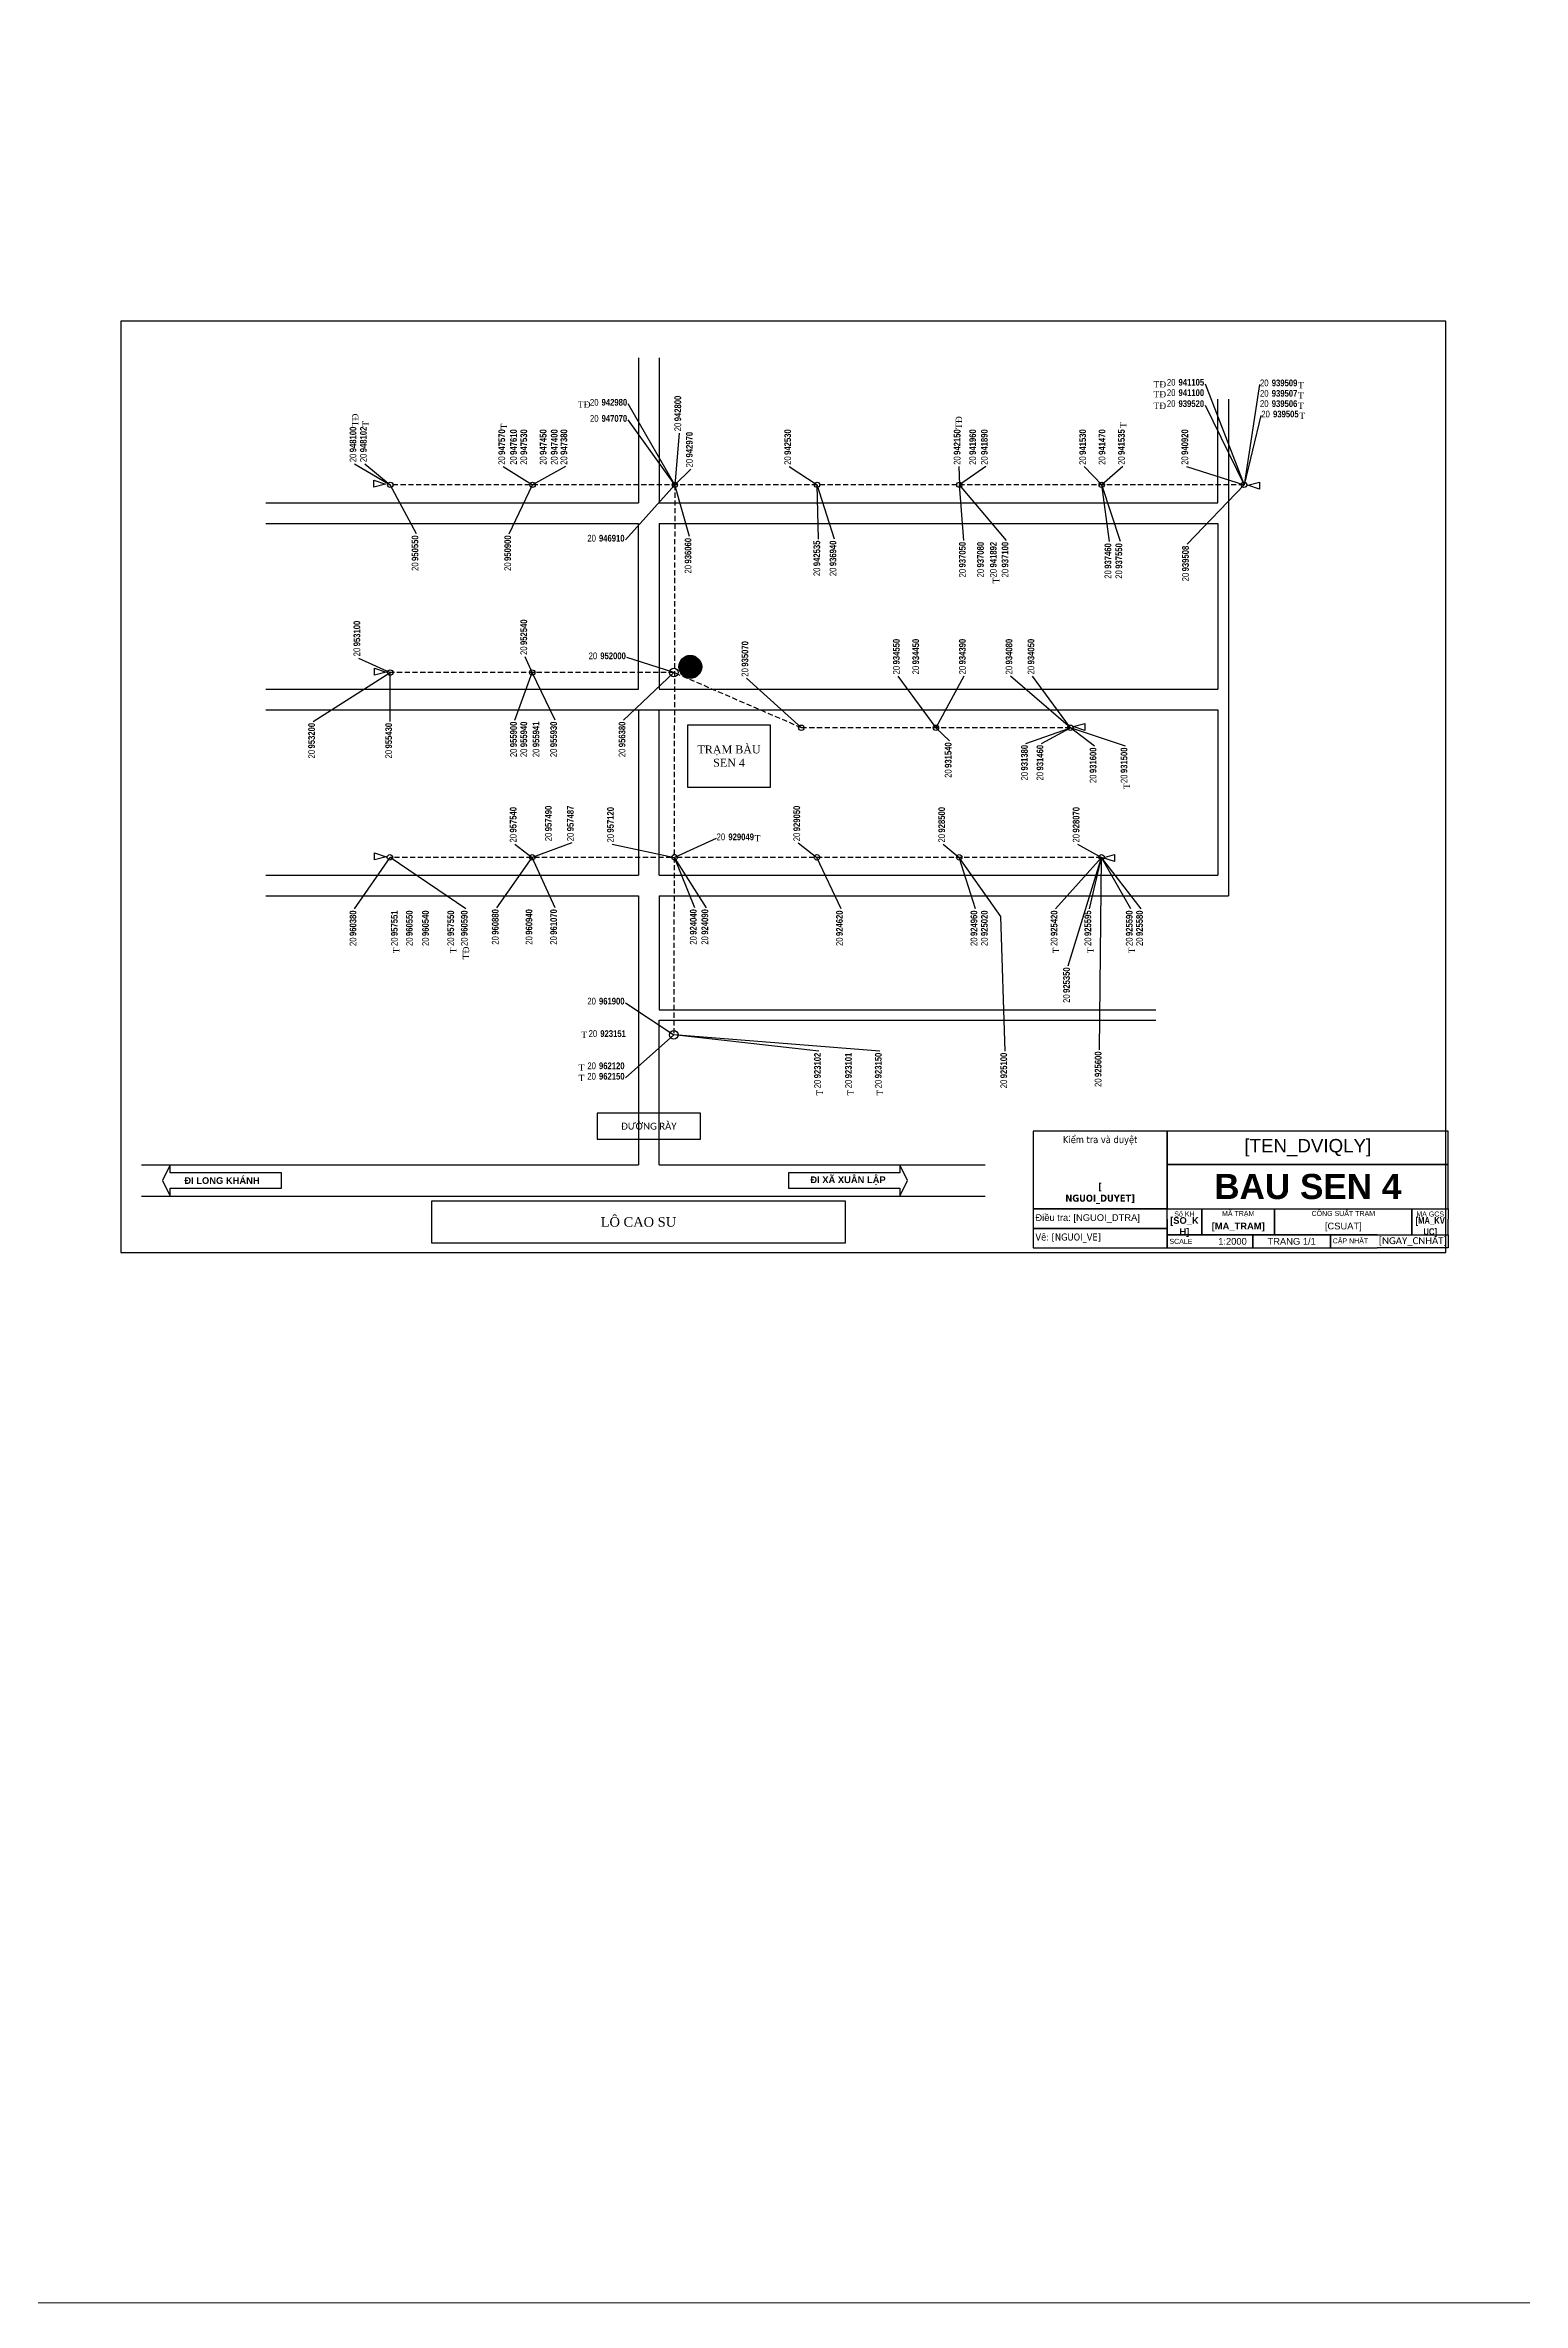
# Model space of a CAD drawing. Header units: metres. Extents: x 429925 to 893472, y 1245258 to 2552490.
# Drawn here: x 440292 to 441199, y 1265499 to 1266885 of the extents above; entities that cross this region are included whole.
import ezdxf

# ---------------------------------------------------------------- set-up
doc = ezdxf.new("R2010")
doc.units = ezdxf.units.M
doc.linetypes.add('HIDDEN2', pattern=[4.7625, 3.175, -1.5875])
for name, color, linetype in [('ANNOTATIONS', 7, 'Continuous'), ('CONNECTOR', 7, 'Continuous'), ('DATA_GRAPHIC', 7, 'Continuous'), ('FLOWCHART', 7, 'Continuous')]:
    doc.layers.add(name, color=color, linetype=linetype)
doc.layers.add('duong bao', color=3, linetype='Continuous', lineweight=13)
doc.styles.get("Standard").update_dxf_attribs({"font": 'arial.ttf'})

msp = doc.modelspace()

# ---------------------------------------------------------------- hatches: boundary and pattern name
at = {"layer": 'CONNECTOR'}
h = msp.add_hatch(color=254, dxfattribs=at)
edge = h.paths.add_edge_path()
edge.add_arc((440688, 1266503.3), 7.02, 0, 360)
msp.add_hatch(color=7, dxfattribs=at).paths.add_polyline_path([(440694, 1266499.9), (440688.1, 1266510.1), (440681.9, 1266499.8)])

# ---------------------------------------------------------------- linework, layer by layer
at = {"color": 9, "linetype": 'Continuous'}
for p, q in [((440656.2, 1266692.9), (440656.2, 1266604)), ((440668.9, 1266692.9), (440668.9, 1266604)), ((441011.8, 1266604), (441011.8, 1266667.5)), ((441018.2, 1266667.5), (441018.2, 1266362.7)), ((440427.6, 1266604), (440656.2, 1266604)), ((440668.9, 1266604), (441011.8, 1266604)), ((440427.6, 1266591.3), (440656.2, 1266591.3)), ((440656.2, 1266489.7), (440656.2, 1266591.3)), ((440668.9, 1266591.3), (441011.8, 1266591.3)), ((440668.9, 1266591.3), (440668.9, 1266489.7)), ((441011.8, 1266591.3), (441011.8, 1266489.7)), ((440427.6, 1266489.7), (440656.2, 1266489.7)), ((440668.9, 1266489.7), (441011.8, 1266489.7)), ((440427.6, 1266477), (440707, 1266477)), ((440656.2, 1266477), (440656.2, 1266375.4)), ((440668.9, 1266477), (441011.8, 1266477)), ((440668.9, 1266375.4), (440668.9, 1266477)), ((441011.8, 1266477), (441011.8, 1266375.4)), ((440427.6, 1266375.4), (440656.2, 1266375.4)), ((440668.9, 1266375.4), (441011.8, 1266375.4)), ((440427.6, 1266362.7), (440656.2, 1266362.7)), ((440656.2, 1266362.7), (440656.2, 1266197.6)), ((440668.9, 1266362.7), (440668.9, 1266292.8)), ((440668.9, 1266362.7), (441018.2, 1266362.7)), ((440668.9, 1266292.8), (440973.7, 1266292.8)), ((440668.9, 1266286.5), (440973.7, 1266286.5)), ((440668.9, 1266197.6), (440668.9, 1266286.5)), ((440351.4, 1266197.6), (440656.2, 1266197.6)), ((440368.9, 1266197.6), (440364.1, 1266188)), ((440368.9, 1266192.8), (440368.9, 1266197.6)), ((440437.2, 1266192.8), (440368.9, 1266192.8)), ((440668.9, 1266197.6), (440869, 1266197.6)), ((440816.6, 1266192.8), (440748.3, 1266192.8)), ((440821.3, 1266188), (440816.6, 1266197.6)), ((440816.6, 1266197.6), (440816.6, 1266192.8)), ((440351.4, 1266178.5), (440869, 1266178.5)), ((440364.1, 1266188), (440368.9, 1266178.5)), ((440368.9, 1266178.5), (440368.9, 1266183.3)), ((440368.9, 1266183.3), (440437.2, 1266183.3)), ((440748.3, 1266183.3), (440816.6, 1266183.3)), ((440816.6, 1266178.5), (440821.3, 1266188)), ((440816.6, 1266183.3), (440816.6, 1266178.5)), ((440980.6, 1266164.3), (440980.6, 1266170.6)), ((440980.6, 1266170.6), (441001.9, 1266170.6)), ((440980.6, 1266164.3), (440980.6, 1266154.7)), ((441001.9, 1266170.6), (441001.9, 1266164.3)), ((441001.9, 1266164.3), (441001.9, 1266170.6)), ((441001.9, 1266170.6), (441046.5, 1266170.6)), ((441001.9, 1266154.7), (441001.9, 1266164.3)), ((441001.9, 1266164.3), (441001.9, 1266154.7)), ((441046.5, 1266170.6), (441046.5, 1266164.3)), ((441046.5, 1266164.3), (441046.5, 1266170.6)), ((441046.5, 1266170.6), (441130.8, 1266170.6)), ((441046.5, 1266154.7), (441046.5, 1266164.3)), ((441046.5, 1266164.3), (441046.5, 1266154.7)), ((441130.8, 1266170.6), (441130.8, 1266164.3)), ((441130.8, 1266164.3), (441130.8, 1266170.6)), ((441130.8, 1266170.6), (441153.1, 1266170.6)), ((441130.8, 1266154.7), (441130.8, 1266164.3)), ((441130.8, 1266164.3), (441130.8, 1266154.7)), ((441153.1, 1266170.6), (441153.1, 1266164.3)), ((441153.1, 1266154.7), (441153.1, 1266164.3)), ((440980.6, 1266154.7), (441001.9, 1266154.7)), ((441008.3, 1266154.7), (440980.6, 1266154.7)), ((440980.6, 1266154.7), (440980.6, 1266146.8)), ((441001.9, 1266154.7), (441046.5, 1266154.7)), ((441046.5, 1266154.7), (441130.8, 1266154.7)), ((441109.4, 1266154.7), (441080.8, 1266154.7)), ((441080.8, 1266154.7), (441080.8, 1266146.8)), ((441109.4, 1266154.7), (441153.1, 1266154.7)), ((441130.8, 1266154.7), (441153.1, 1266154.7)), ((441153.1, 1266154.7), (441153.1, 1266146.8)), ((440980.6, 1266146.8), (441008.3, 1266146.8)), ((441080.8, 1266146.8), (441109.4, 1266146.8)), ((441153.1, 1266146.8), (441109.4, 1266146.8))]:
    msp.add_line(p, q, dxfattribs=at)
for points in [[(440338.7, 1266143.9), (441151.5, 1266143.9), (441151.5, 1266715.4), (440338.7, 1266715.4)], [(440501.1, 1266615.4), (440493.9, 1266613.5), (440493.9, 1266617.8)], [(441030.1, 1266614.7), (441037.2, 1266616.7), (441037.2, 1266612.4)], [(440501.5, 1266500.1), (440494.3, 1266498.1), (440494.3, 1266502.4)], [(440922.9, 1266466.6), (440930.1, 1266468.6), (440930.1, 1266464.3)], [(440501.5, 1266386.8), (440494.3, 1266384.9), (440494.3, 1266389.2)], [(440941.2, 1266386.1), (440948.3, 1266388.1), (440948.3, 1266383.8)], [(440898.4, 1266170.6), (440980.6, 1266170.6), (440980.6, 1266218.4), (440898.4, 1266218.4)], [(440980.6, 1266197.9), (441153.1, 1266197.9), (441153.1, 1266218.4), (440980.6, 1266218.4)], [(440437.2, 1266192.8), (440368.9, 1266192.8), (440368.9, 1266197.6), (440364.1, 1266188), (440368.9, 1266178.5), (440368.9, 1266183.3), (440437.2, 1266183.3)], [(440748.3, 1266183.3), (440816.6, 1266183.3), (440816.6, 1266178.5), (440821.3, 1266188), (440816.6, 1266197.6), (440816.6, 1266192.8), (440748.3, 1266192.8)], [(440980.6, 1266170.6), (441153.1, 1266170.6), (441153.1, 1266197.9), (440980.6, 1266197.9)], [(440898.4, 1266158.7), (440980.6, 1266158.7), (440980.6, 1266170.6), (440898.4, 1266170.6)], [(440898.4, 1266146.8), (440980.6, 1266146.8), (440980.6, 1266158.7), (440898.4, 1266158.7)], [(441033.2, 1266146.8), (441080.8, 1266146.8), (441080.8, 1266154.7), (441033.2, 1266154.7)]]:
    msp.add_lwpolyline(points, close=True, dxfattribs=at)
for points in [[(440502.3, 1266615, -1), (440505.6, 1266615, -1)], [(440589.6, 1266615, -1), (440592.9, 1266615, -1)], [(440676.9, 1266615, -1), (440680.2, 1266615, -1)], [(440764.2, 1266615, -1), (440767.5, 1266615, -1)], [(440851.5, 1266615, -1), (440854.8, 1266615, -1)], [(440938.8, 1266615, -1), (440942.1, 1266615, -1)], [(441026.1, 1266615, -1), (441029.4, 1266615, -1)], [(440502.3, 1266499.8, -1), (440505.6, 1266499.8, -1)], [(440589.4, 1266499.8, -1), (440592.7, 1266499.8, -1)], [(440675.3, 1266499.8, -1), (440680.5, 1266499.8, -1)], [(440754.5, 1266465.9, -1), (440757.8, 1266465.9, -1)], [(440837.1, 1266465.9, -1), (440840.4, 1266465.9, -1)], [(440919.6, 1266465.9, -1), (440922.9, 1266465.9, -1)], [(440502.1, 1266386.4, -1), (440505.4, 1266386.4, -1)], [(440589.4, 1266386.4, -1), (440592.7, 1266386.4, -1)], [(440676.7, 1266386.4, -1), (440680.1, 1266386.4, -1)], [(440764.1, 1266386.4, -1), (440767.4, 1266386.4, -1)], [(440851.4, 1266386.4, -1), (440854.7, 1266386.4, -1)], [(440938.7, 1266386.4, -1), (440942, 1266386.4, -1)], [(440675.3, 1266277.5, -1), (440680.5, 1266277.5, -1)]]:
    msp.add_lwpolyline(points, format="xyb", close=True, dxfattribs=at)
at = {"layer": 'ANNOTATIONS', "linetype": 'Continuous'}
for p, q in [((441033.2, 1266154.7), (441008.3, 1266154.7)), ((441033.2, 1266146.8), (441033.2, 1266154.7)), ((441008.3, 1266146.8), (441033.2, 1266146.8))]:
    msp.add_line(p, q, dxfattribs=at)
at = {"layer": 'CONNECTOR', "linetype": 'Continuous'}
for p, q in [((441003.9, 1266677), (441027.8, 1266615)), ((441037.2, 1266676.6), (441027.8, 1266615)), ((440678.5, 1266615), (440649.9, 1266664.7)), ((441003.9, 1266663.9), (441027.8, 1266615)), ((440678.5, 1266615), (440649.9, 1266654.8)), ((441038, 1266657.5), (441027.8, 1266615)), ((440681.3, 1266646.8), (440678.5, 1266615)), ((440482, 1266627.8), (440503.9, 1266615)), ((440488.4, 1266627.8), (440503.9, 1266615)), ((440573.3, 1266626.2), (440591.2, 1266615)), ((440611.4, 1266626.2), (440591.2, 1266615)), ((440688.4, 1266624.6), (440678.5, 1266615)), ((440748.7, 1266626.2), (440765.9, 1266615)), ((440852.7, 1266626.2), (440853.2, 1266615)), ((440869.4, 1266626.2), (440853.2, 1266615)), ((440929.7, 1266626.2), (440940.5, 1266615)), ((440953.5, 1266626.2), (440940.5, 1266615)), ((440992.4, 1266626.2), (441027.8, 1266615)), ((440520.1, 1266584.9), (440503.9, 1266615)), ((440576.9, 1266584.9), (440591.2, 1266615)), ((440648.3, 1266581.3), (440678.5, 1266615)), ((440687.6, 1266583.3), (440678.5, 1266615)), ((440766.6, 1266581.7), (440765.9, 1266615)), ((440776.5, 1266581.7), (440765.9, 1266615)), ((440855.9, 1266580.9), (440853.2, 1266615)), ((440882.1, 1266580.9), (440853.2, 1266615)), ((440945.2, 1266580.2), (440940.5, 1266615)), ((440951.9, 1266580.2), (440940.5, 1266615)), ((440992.8, 1266578.6), (441027.8, 1266615)), ((440484.4, 1266508.7), (440503.9, 1266499.8)), ((440591.1, 1266499.8), (440586.8, 1266509.5)), ((440677.9, 1266499.8), (440649.1, 1266509.1)), ((440456.6, 1266469.8), (440503.9, 1266499.8)), ((440503.9, 1266469.8), (440503.9, 1266499.8)), ((440580.4, 1266470.6), (440591.1, 1266499.8)), ((440605.1, 1266470.6), (440591.1, 1266499.8)), ((440647.1, 1266470.6), (440677.9, 1266499.8)), ((440722.5, 1266496.3), (440756.2, 1266465.9)), ((440815.4, 1266497.6), (440838.7, 1266465.9)), ((440855.9, 1266497.6), (440838.7, 1266465.9)), ((440921.3, 1266465.9), (440884.5, 1266497.6)), ((440921.3, 1266465.9), (440897.9, 1266497.6)), ((440847.1, 1266457.9), (440838.7, 1266465.9)), ((440894, 1266456.3), (440921.3, 1266465.9)), ((440903.5, 1266456.3), (440921.3, 1266465.9)), ((440955.1, 1266454.7), (440921.3, 1266465.9)), ((440936, 1266454.7), (440921.3, 1266465.9)), ((440703.9, 1266398), (440678.4, 1266386.4)), ((440482, 1266354.7), (440503.8, 1266386.4)), ((440550.3, 1266354.7), (440503.8, 1266386.4)), ((440569.3, 1266355.5), (440591.1, 1266386.4)), ((440580.3, 1266394.4), (440591.1, 1266386.4)), ((440615.4, 1266395.2), (440591.1, 1266386.4)), ((440605.1, 1266355.5), (440591.1, 1266386.4)), ((440640, 1266394.4), (440678.4, 1266386.4)), ((440690.8, 1266355.5), (440678.4, 1266386.4)), ((440697.9, 1266355.5), (440678.4, 1266386.4)), ((440754.3, 1266395.2), (440765.7, 1266386.4)), ((440780.5, 1266354.7), (440765.7, 1266386.4)), ((440843.2, 1266394.4), (440853, 1266386.4)), ((440863, 1266354.7), (440853, 1266386.4)), ((440878.5, 1266350), (440853, 1266386.4)), ((440912.2, 1266354.7), (440940.3, 1266386.4)), ((440919.8, 1266319.8), (440940.3, 1266386.4)), ((440925.7, 1266394.4), (440940.3, 1266386.4)), ((440932.9, 1266354.7), (440940.3, 1266386.4)), ((440939.2, 1266268.2), (440940.3, 1266386.4)), ((440964.6, 1266354.7), (440940.3, 1266386.4)), ((440958.3, 1266354.7), (440940.3, 1266386.4)), ((440881.3, 1266267.4), (440878.5, 1266350)), ((440648.3, 1266297.2), (440677.9, 1266277.5)), ((440648.3, 1266251.1), (440677.9, 1266277.5)), ((440804.3, 1266267.4), (440677.9, 1266277.5)), ((440767, 1266267.4), (440677.9, 1266277.5))]:
    msp.add_line(p, q, dxfattribs=at)
at = {"layer": 'CONNECTOR', "linetype": 'HIDDEN2'}
for p, q in [((441027.8, 1266615), (440503.9, 1266615)), ((440678.5, 1266615), (440677.9, 1266277.5)), ((440677.9, 1266499.8), (440503.9, 1266499.8)), ((440756.2, 1266465.9), (440677.9, 1266499.8)), ((440921.3, 1266465.9), (440756.2, 1266465.9))]:
    msp.add_line(p, q, dxfattribs=at)
at = {"layer": 'CONNECTOR', "linetype": 'Continuous'}
msp.add_lwpolyline([(440694, 1266499.9), (440688.1, 1266510.1), (440681.9, 1266499.8)], close=True, dxfattribs=at)
at = {"layer": 'CONNECTOR', "linetype": 'HIDDEN2'}
msp.add_lwpolyline([(440940.3, 1266386.4), (440679.8, 1266386.4, 1), (440676.4, 1266386.4), (440503.8, 1266386.4)], format="xyb", dxfattribs=at)
at = {"layer": 'CONNECTOR', "linetype": 'Continuous'}
msp.add_circle((440688, 1266503.3), 7.02, dxfattribs=at)
at = {"layer": 'duong bao', "ltscale": 2}
msp.add_lwpolyline([(433455.3, 1268270.4), (449122.3, 1268270.4), (449122.3, 1265499.3), (433455.3, 1265499.3)], close=True, dxfattribs=at)
at = {"layer": 'FLOWCHART', "linetype": 'Continuous'}
for points in [[(440686.4, 1266429.5), (440737.2, 1266429.5), (440737.2, 1266467.6), (440686.4, 1266467.6)], [(440630.8, 1266213.4), (440694.3, 1266213.4), (440694.3, 1266229.3), (440630.8, 1266229.3)], [(440529.2, 1266149.9), (440783.2, 1266149.9), (440783.2, 1266175.3), (440529.2, 1266175.3)]]:
    msp.add_lwpolyline(points, close=True, dxfattribs=at)

# ---------------------------------------------------------------- texts
for s, insert, char_height, width, attachment_point in [('\\C7;\\fTimes New Roman|b0|i0|;\\H3.9136135429144;TĐ', (440976.1, 1266676.7), 3.914, 22.225, 5), ('\\C7;\\fTimes New Roman|b0|i0|;\\H3.9136135429144;T', (441062.6, 1266676.2), 3.914, 22.225, 5), ('\\C7;\\fTimes New Roman|b0|i0|;\\H3.9136135429144;TĐ', (440622.9, 1266664.3), 3.914, 22.225, 5), ('\\C7;\\fTimes New Roman|b0|i0|;\\H3.9136135429144;TĐ', (440976.1, 1266670.6), 3.914, 22.225, 5), ('\\C7;\\fTimes New Roman|b0|i0|;\\H3.9136135429144;TĐ', (440976.1, 1266663.5), 3.914, 22.225, 5), ('\\C7;\\fTimes New Roman|b0|i0|;\\H3.9136135429144;T', (441062.6, 1266669.8), 3.914, 22.225, 5), ('\\C7;\\fTimes New Roman|b0|i0|;\\H3.9136135429144;T', (441062.6, 1266663.5), 3.914, 22.225, 5), ('\\C7;\\fTimes New Roman|b0|i0|;\\H3.9136135429144;T', (441063.4, 1266657.4), 3.914, 22.225, 5), ('\\C7;\\fTimes New Roman|b0|i0|;\\H3.9136135429144;T', (440729.3, 1266398.1), 3.914, 22.225, 5), ('\\C7;\\fTimes New Roman|b0|i0|;\\H3.9136135429144;T', (440622.9, 1266277.5), 3.914, 22.225, 5), ('\\C7;\\fTimes New Roman|b0|i0|;\\H3.9136135429144;T', (440621.3, 1266257.4), 3.914, 22.225, 5), ('\\C7;\\fTimes New Roman|b0|i0|;\\H3.9136135429144;T', (440621.3, 1266251), 3.914, 22.225, 5), ('\\C7;\\fTahoma|b0|i0|;\\H4.315999160707;Kiểm tra và duyệt\\P\\P\\P\\P\\fTahoma|b1|i0|;[\\PNGUOI_DUYET]', (440939.5, 1266194.5), 4.316, 82.161, 5), ('\\C7;\\fArial Unicode MS|b0|i0|;\\H8.2185884401202;[TEN_DVIQLY]', (441066.9, 1266208.2), 8.219, 172.539, 5), ('\\C7;\\fArial Unicode MS|b1|i0|;\\H4.1092942200601;ĐI LONG KHÁNH', (440400.7, 1266188), 4.109, 73.025, 5), ('\\C7;\\fArial Unicode MS|b1|i0|;\\H4.1092942200601;ĐI XÃ XUÂN LẬP', (440784.8, 1266188), 4.109, 73.025, 5), ('\\C7;\\fArial Unicode MS|b1|i0|;\\H15.409959136695;BAU SEN 4', (441066.9, 1266184.3), 15.41, 172.539, 5), ('\\C7;\\fArial|b0|i0|;\\H4.1092942200601;Điều tra: [NGUOI_DTRA]', (440899.8, 1266164.7), 4.109, 82.161, 4), ('\\C7;\\fArial Unicode MS|b1|i0|;\\H4.1092942200601;[SO_K\\PH]', (440991.2, 1266159.5), 4.109, 21.318, 5), ('\\C7;\\fArial|b0|i0|;\\H3.0819353945553;Số KH', (440991.2, 1266167.5), 3.082, 27.714, 5), ('\\C7;\\fArial Unicode MS|b1|i0|;\\H4.1092942200601;[MA_TRAM]', (441024.2, 1266159.5), 4.109, 44.572, 5), ('\\C7;\\fArial|b0|i0|;\\H3.0819353945553;MÃ TRẠM', (441024.2, 1266167.5), 3.082, 44.572, 5), ('\\C7;\\fArial|b0|i0|;\\H3.0819353945553;CÔNG SUẤT TRẠM', (441088.7, 1266167.5), 3.082, 84.357, 5), ('\\C7;\\fArial|b0|i0|;\\H4.1092942200601;[CSUAT]', (441088.7, 1266159.5), 4.109, 84.357, 5), ('\\C7;\\fArial Narrow|b1|i0|;\\H4.1092942200601;[MA_KV\\PUC]', (441142, 1266159.5), 4.109, 22.286, 5), ('\\C7;\\fArial|b0|i0|;\\H3.0819353945553;MA GCS', (441142, 1266167.5), 3.082, 22.286, 5), ('\\C7;\\fTahoma|b0|i0|;\\H4.315999160707;Vẽ: [NGUOI_VE]', (440899.8, 1266152.7), 4.316, 82.161, 4), ('\\C7;\\fArial|b0|i0|;\\H3.0819353945553;SCALE', (440982, 1266150.7), 3.082, 27.686, 4), ('\\C7;\\fArial|b0|i0|;\\H4.1092942200601;TRANG 1/1', (441057, 1266150.7), 4.109, 47.654, 5), ('\\C7;\\fArial|b0|i0|;\\H3.0819353945553;CẬP NHẬT', (441082.2, 1266150.7), 3.082, 28.526, 4), ('\\C7;\\fCalibri|b0|i0|;\\H4.2333171844482;[NGAY_CNHAT]', (441131.3, 1266150.7), 4.233, 43.783, 5)]:
    msp.add_mtext(s, dxfattribs=dict(insert=insert, char_height=char_height, width=width, attachment_point=attachment_point))
at = {"char_height": 3.914, "width": 22.225, "attachment_point": 5, "rotation": 90}
for s, insert in [('\\C7;\\fTimes New Roman|b0|i0|;\\H3.9136135429144;TĐ', (440482.4, 1266654.8)), ('\\C7;\\fTimes New Roman|b0|i0|;\\H3.9136135429144;T', (440488.8, 1266652.4)), ('\\C7;\\fTimes New Roman|b0|i0|;\\H3.9136135429144;T', (440573.7, 1266650.8)), ('\\C7;\\fTimes New Roman|b0|i0|;\\H3.9136135429144;TĐ', (440852.8, 1266653.2)), ('\\C7;\\fTimes New Roman|b0|i0|;\\H3.9136135429144;T', (440953.6, 1266651.6)), ('\\C7;\\fTimes New Roman|b0|i0|;\\H3.9136135429144;T', (440875.6, 1266556.3)), ('\\C7;\\fTimes New Roman|b0|i0|;\\H3.9136135429144;T', (440955.8, 1266430.1)), ('\\C7;\\fTimes New Roman|b0|i0|;\\H3.9136135429144;T', (440507.6, 1266329.3)), ('\\C7;\\fTimes New Roman|b0|i0|;\\H3.9136135429144;T', (440542.5, 1266329.3)), ('\\C7;\\fTimes New Roman|b0|i0|;\\H3.9136135429144;TĐ', (440550.4, 1266327.7)), ('\\C7;\\fTimes New Roman|b0|i0|;\\H3.9136135429144;T', (440912.4, 1266329.3)), ('\\C7;\\fTimes New Roman|b0|i0|;\\H3.9136135429144;T', (440933.5, 1266329.3)), ('\\C7;\\fTimes New Roman|b0|i0|;\\H3.9136135429144;T', (440958.9, 1266329.3)), ('\\C7;\\fTimes New Roman|b0|i0|;\\H3.9136135429144;T', (440767.4, 1266242)), ('\\C7;\\fTimes New Roman|b0|i0|;\\H3.9136135429144;T', (440786.4, 1266242)), ('\\C7;\\fTimes New Roman|b0|i0|;\\H3.9136135429144;T', (440804.4, 1266242))]:
    msp.add_mtext(s, dxfattribs=dict(at, insert=insert))
at = {"layer": 'ANNOTATIONS', "insert": (441020.7, 1266150.7), "char_height": 4.109, "width": 24.91, "attachment_point": 5}
msp.add_mtext('\\C7;\\fArial|b0|i0|;\\H4.1092942200601;1:2000', dxfattribs=at)
at = {"layer": 'DATA_GRAPHIC', "char_height": 4.109}
for s, insert, width, attachment_point in [('\\C7;\\fArial Narrow|b0|i0|;\\H4.1092942200601;20', (440983.1, 1266680), 6.699, 2), ('\\C7;\\fArial Narrow|b1|i0|;\\H4.1092942200601;941105', (441003.3, 1266680), 17.464, 3), ('\\C7;\\fArial Narrow|b0|i0|;\\H4.1092942200601;20', (441040.2, 1266679.6), 6.699, 2), ('\\C7;\\fArial Narrow|b1|i0|;\\H4.1092942200601;939509', (441060.5, 1266679.6), 17.464, 3), ('\\C7;\\fArial Narrow|b0|i0|;\\H4.1092942200601;20', (440629.1, 1266667.7), 6.699, 2), ('\\C7;\\fArial Narrow|b1|i0|;\\H4.1092942200601;942980', (440649.3, 1266667.7), 17.464, 3), ('\\C7;\\fArial Narrow|b0|i0|;\\H4.1092942200601;20', (440983.1, 1266673.6), 6.699, 2), ('\\C7;\\fArial Narrow|b0|i0|;\\H4.1092942200601;20', (440983.1, 1266666.9), 6.699, 2), ('\\C7;\\fArial Narrow|b1|i0|;\\H4.1092942200601;941100', (441003.3, 1266673.6), 17.464, 3), ('\\C7;\\fArial Narrow|b1|i0|;\\H4.1092942200601;939520', (441003.3, 1266666.9), 17.464, 3), ('\\C7;\\fArial Narrow|b0|i0|;\\H4.1092942200601;20', (441040.2, 1266673.2), 6.699, 2), ('\\C7;\\fArial Narrow|b0|i0|;\\H4.1092942200601;20', (441040.2, 1266666.9), 6.699, 2), ('\\C7;\\fArial Narrow|b1|i0|;\\H4.1092942200601;939507', (441060.5, 1266673.2), 17.464, 3), ('\\C7;\\fArial Narrow|b1|i0|;\\H4.1092942200601;939506', (441060.5, 1266666.9), 17.464, 3), ('\\C7;\\fArial Narrow|b0|i0|;\\H4.1092942200601;20', (440629.1, 1266657.8), 6.699, 2), ('\\C7;\\fArial Narrow|b1|i0|;\\H4.1092942200601;947070', (440649.3, 1266657.8), 17.464, 3), ('\\C7;\\fArial Narrow|b0|i0|;\\H4.1092942200601;20', (441041, 1266660.5), 6.699, 2), ('\\C7;\\fArial Narrow|b1|i0|;\\H4.1092942200601;939505', (441061.3, 1266660.5), 17.464, 3), ('\\C7;\\fArial Narrow|b0|i0|;\\H4.1092942200601;20', (440627.5, 1266584.3), 6.699, 2), ('\\C7;\\fArial Narrow|b1|i0|;\\H4.1092942200601;946910', (440647.7, 1266584.3), 17.464, 3), ('\\C7;\\fArial Narrow|b0|i0|;\\H4.1092942200601;20', (440628.3, 1266512.1), 6.699, 2), ('\\C7;\\fArial Narrow|b1|i0|;\\H4.1092942200601;952000', (440648.5, 1266512.1), 17.464, 3), ('\\C7;\\fArial Narrow|b0|i0|;\\H4.1092942200601;20', (440706.8, 1266401), 6.699, 2), ('\\C7;\\fArial Narrow|b1|i0|;\\H4.1092942200601;929049', (440727.1, 1266401), 17.464, 3), ('\\C7;\\fArial Narrow|b0|i0|;\\H4.1092942200601;20', (440627.5, 1266300.2), 6.699, 2), ('\\C7;\\fArial Narrow|b1|i0|;\\H4.1092942200601;961900', (440647.7, 1266300.2), 17.464, 3), ('\\C7;\\fArial Narrow|b0|i0|;\\H4.1092942200601;20', (440628.3, 1266280.3), 6.699, 2), ('\\C7;\\fArial Narrow|b1|i0|;\\H4.1092942200601;923151', (440648.5, 1266280.3), 17.464, 3), ('\\C7;\\fArial Narrow|b0|i0|;\\H4.1092942200601;20', (440627.5, 1266260.5), 6.699, 2), ('\\C7;\\fArial Narrow|b1|i0|;\\H4.1092942200601;962120', (440647.7, 1266260.5), 17.464, 3), ('\\C7;\\fArial Narrow|b0|i0|;\\H4.1092942200601;20', (440627.5, 1266254.1), 6.699, 2), ('\\C7;\\fArial Narrow|b1|i0|;\\H4.1092942200601;962150', (440647.7, 1266254.1), 17.464, 3)]:
    msp.add_mtext(s, dxfattribs=dict(at, insert=insert, width=width, attachment_point=attachment_point))
at = {"layer": 'DATA_GRAPHIC', "char_height": 4.109, "rotation": 90}
for s, insert, width, attachment_point in [('\\C7;\\fArial Narrow|b1|i0|;\\H4.1092942200601;942800', (440678.3, 1266669.7), 17.613, 3), ('\\C7;\\fArial Narrow|b1|i0|;\\H4.1092942200601;948100', (440479, 1266650.7), 17.613, 3), ('\\C7;\\fArial Narrow|b1|i0|;\\H4.1092942200601;948102', (440485.4, 1266650.7), 17.613, 3), ('\\C7;\\fArial Narrow|b1|i0|;\\H4.1092942200601;947570', (440570.3, 1266649.1), 17.613, 3), ('\\C7;\\fArial Narrow|b1|i0|;\\H4.1092942200601;947610', (440577.5, 1266649.1), 17.613, 3), ('\\C7;\\fArial Narrow|b1|i0|;\\H4.1092942200601;947530', (440583.8, 1266649.1), 17.613, 3), ('\\C7;\\fArial Narrow|b1|i0|;\\H4.1092942200601;947450', (440595.7, 1266649.1), 17.613, 3), ('\\C7;\\fArial Narrow|b1|i0|;\\H4.1092942200601;947400', (440602.5, 1266649.1), 17.613, 3), ('\\C7;\\fArial Narrow|b1|i0|;\\H4.1092942200601;947380', (440608.4, 1266649.1), 17.613, 3), ('\\C7;\\fArial Narrow|b0|i0|;\\H4.1092942200601;20', (440678.3, 1266650.5), 6.908, 2), ('\\C7;\\fArial Narrow|b1|i0|;\\H4.1092942200601;942970', (440685.4, 1266647.5), 17.613, 3), ('\\C7;\\fArial Narrow|b1|i0|;\\H4.1092942200601;942530', (440745.7, 1266649.1), 17.613, 3), ('\\C7;\\fArial Narrow|b1|i0|;\\H4.1092942200601;942150', (440849.7, 1266649.1), 17.613, 3), ('\\C7;\\fArial Narrow|b1|i0|;\\H4.1092942200601;941960', (440859.2, 1266649.1), 17.613, 3), ('\\C7;\\fArial Narrow|b1|i0|;\\H4.1092942200601;941890', (440866.4, 1266649.1), 17.613, 3), ('\\C7;\\fArial Narrow|b1|i0|;\\H4.1092942200601;941530', (440926.7, 1266649.1), 17.613, 3), ('\\C7;\\fArial Narrow|b1|i0|;\\H4.1092942200601;941470', (440938.6, 1266649.1), 17.613, 3), ('\\C7;\\fArial Narrow|b1|i0|;\\H4.1092942200601;941535', (440950.5, 1266649.1), 17.613, 3), ('\\C7;\\fArial Narrow|b1|i0|;\\H4.1092942200601;940920', (440989.4, 1266649.1), 17.613, 3), ('\\C7;\\fArial Narrow|b0|i0|;\\H4.1092942200601;20', (440479, 1266631.5), 6.908, 2), ('\\C7;\\fArial Narrow|b0|i0|;\\H4.1092942200601;20', (440485.4, 1266631.5), 6.908, 2), ('\\C7;\\fArial Narrow|b0|i0|;\\H4.1092942200601;20', (440570.3, 1266629.9), 6.908, 2), ('\\C7;\\fArial Narrow|b0|i0|;\\H4.1092942200601;20', (440577.5, 1266629.9), 6.908, 2), ('\\C7;\\fArial Narrow|b0|i0|;\\H4.1092942200601;20', (440583.8, 1266629.9), 6.908, 2), ('\\C7;\\fArial Narrow|b0|i0|;\\H4.1092942200601;20', (440595.7, 1266629.9), 6.908, 2), ('\\C7;\\fArial Narrow|b0|i0|;\\H4.1092942200601;20', (440602.5, 1266629.9), 6.908, 2), ('\\C7;\\fArial Narrow|b0|i0|;\\H4.1092942200601;20', (440608.4, 1266629.9), 6.908, 2), ('\\C7;\\fArial Narrow|b0|i0|;\\H4.1092942200601;20', (440685.4, 1266628.3), 6.908, 2), ('\\C7;\\fArial Narrow|b0|i0|;\\H4.1092942200601;20', (440745.7, 1266629.9), 6.908, 2), ('\\C7;\\fArial Narrow|b0|i0|;\\H4.1092942200601;20', (440849.7, 1266629.9), 6.908, 2), ('\\C7;\\fArial Narrow|b0|i0|;\\H4.1092942200601;20', (440859.2, 1266629.9), 6.908, 2), ('\\C7;\\fArial Narrow|b0|i0|;\\H4.1092942200601;20', (440866.4, 1266629.9), 6.908, 2), ('\\C7;\\fArial Narrow|b0|i0|;\\H4.1092942200601;20', (440926.7, 1266629.9), 6.908, 2), ('\\C7;\\fArial Narrow|b0|i0|;\\H4.1092942200601;20', (440938.6, 1266629.9), 6.908, 2), ('\\C7;\\fArial Narrow|b0|i0|;\\H4.1092942200601;20', (440950.5, 1266629.9), 6.908, 2), ('\\C7;\\fArial Narrow|b0|i0|;\\H4.1092942200601;20', (440989.4, 1266629.9), 6.908, 2), ('\\C7;\\fArial Narrow|b1|i0|;\\H4.1092942200601;950550', (440517.1, 1266584), 17.613, 3), ('\\C7;\\fArial Narrow|b1|i0|;\\H4.1092942200601;950900', (440573.9, 1266584), 17.613, 3), ('\\C7;\\fArial Narrow|b1|i0|;\\H4.1092942200601;936060', (440684.6, 1266582.4), 17.613, 3), ('\\C7;\\fArial Narrow|b1|i0|;\\H4.1092942200601;942535', (440763.6, 1266580.8), 17.613, 3), ('\\C7;\\fArial Narrow|b1|i0|;\\H4.1092942200601;936940', (440773.5, 1266580.8), 17.613, 3), ('\\C7;\\fArial Narrow|b1|i0|;\\H4.1092942200601;937050', (440852.9, 1266580), 17.613, 3), ('\\C7;\\fArial Narrow|b1|i0|;\\H4.1092942200601;937080', (440864, 1266580), 17.613, 3), ('\\C7;\\fArial Narrow|b1|i0|;\\H4.1092942200601;941892', (440871.9, 1266580), 17.613, 3), ('\\C7;\\fArial Narrow|b1|i0|;\\H4.1092942200601;937100', (440879.1, 1266580), 17.613, 3), ('\\C7;\\fArial Narrow|b1|i0|;\\H4.1092942200601;937460', (440942.2, 1266579.2), 17.613, 3), ('\\C7;\\fArial Narrow|b1|i0|;\\H4.1092942200601;937550', (440948.9, 1266579.2), 17.613, 3), ('\\C7;\\fArial Narrow|b0|i0|;\\H4.1092942200601;20', (440517.1, 1266564.8), 6.908, 2), ('\\C7;\\fArial Narrow|b0|i0|;\\H4.1092942200601;20', (440573.9, 1266564.8), 6.908, 2), ('\\C7;\\fArial Narrow|b0|i0|;\\H4.1092942200601;20', (440684.6, 1266563.2), 6.908, 2), ('\\C7;\\fArial Narrow|b1|i0|;\\H4.1092942200601;939508', (440989.8, 1266577.6), 17.613, 3), ('\\C7;\\fArial Narrow|b0|i0|;\\H4.1092942200601;20', (440763.6, 1266561.6), 6.908, 2), ('\\C7;\\fArial Narrow|b0|i0|;\\H4.1092942200601;20', (440773.5, 1266561.6), 6.908, 2), ('\\C7;\\fArial Narrow|b0|i0|;\\H4.1092942200601;20', (440852.9, 1266560.8), 6.908, 2), ('\\C7;\\fArial Narrow|b0|i0|;\\H4.1092942200601;20', (440864, 1266560.8), 6.908, 2), ('\\C7;\\fArial Narrow|b0|i0|;\\H4.1092942200601;20', (440871.9, 1266560.8), 6.908, 2), ('\\C7;\\fArial Narrow|b0|i0|;\\H4.1092942200601;20', (440879.1, 1266560.8), 6.908, 2), ('\\C7;\\fArial Narrow|b0|i0|;\\H4.1092942200601;20', (440942.2, 1266560), 6.908, 2), ('\\C7;\\fArial Narrow|b0|i0|;\\H4.1092942200601;20', (440948.9, 1266560), 6.908, 2), ('\\C7;\\fArial Narrow|b0|i0|;\\H4.1092942200601;20', (440989.8, 1266558.4), 6.908, 2), ('\\C7;\\fArial Narrow|b1|i0|;\\H4.1092942200601;953100', (440481.4, 1266531.6), 17.613, 3), ('\\C7;\\fArial Narrow|b1|i0|;\\H4.1092942200601;952540', (440583.8, 1266532.4), 17.613, 3), ('\\C7;\\fArial Narrow|b0|i0|;\\H4.1092942200601;20', (440481.4, 1266512.4), 6.908, 2), ('\\C7;\\fArial Narrow|b0|i0|;\\H4.1092942200601;20', (440583.8, 1266513.2), 6.908, 2), ('\\C7;\\fArial Narrow|b1|i0|;\\H4.1092942200601;935070', (440719.5, 1266519.1), 17.613, 3), ('\\C7;\\fArial Narrow|b1|i0|;\\H4.1092942200601;934550', (440812.4, 1266520.5), 17.613, 3), ('\\C7;\\fArial Narrow|b1|i0|;\\H4.1092942200601;934450', (440824.3, 1266520.5), 17.613, 3), ('\\C7;\\fArial Narrow|b1|i0|;\\H4.1092942200601;934390', (440852.9, 1266520.5), 17.613, 3), ('\\C7;\\fArial Narrow|b1|i0|;\\H4.1092942200601;934080', (440881.5, 1266520.5), 17.613, 3), ('\\C7;\\fArial Narrow|b1|i0|;\\H4.1092942200601;934050', (440895, 1266520.5), 17.613, 3), ('\\C7;\\fArial Narrow|b0|i0|;\\H4.1092942200601;20', (440719.5, 1266499.9), 6.908, 2), ('\\C7;\\fArial Narrow|b0|i0|;\\H4.1092942200601;20', (440812.4, 1266501.3), 6.908, 2), ('\\C7;\\fArial Narrow|b0|i0|;\\H4.1092942200601;20', (440824.3, 1266501.3), 6.908, 2), ('\\C7;\\fArial Narrow|b0|i0|;\\H4.1092942200601;20', (440852.9, 1266501.3), 6.908, 2), ('\\C7;\\fArial Narrow|b0|i0|;\\H4.1092942200601;20', (440881.5, 1266501.3), 6.908, 2), ('\\C7;\\fArial Narrow|b0|i0|;\\H4.1092942200601;20', (440895, 1266501.3), 6.908, 2), ('\\C7;\\fArial Narrow|b1|i0|;\\H4.1092942200601;953200', (440453.6, 1266468.9), 17.613, 3), ('\\C7;\\fArial Narrow|b1|i0|;\\H4.1092942200601;955430', (440500.9, 1266468.9), 17.613, 3), ('\\C7;\\fArial Narrow|b1|i0|;\\H4.1092942200601;955900', (440577.5, 1266469.7), 17.613, 3), ('\\C7;\\fArial Narrow|b1|i0|;\\H4.1092942200601;955940', (440583.8, 1266469.7), 17.613, 3), ('\\C7;\\fArial Narrow|b1|i0|;\\H4.1092942200601;955941', (440591.3, 1266469.7), 17.613, 3), ('\\C7;\\fArial Narrow|b1|i0|;\\H4.1092942200601;955930', (440602.1, 1266469.7), 17.613, 3), ('\\C7;\\fArial Narrow|b1|i0|;\\H4.1092942200601;956380', (440644.1, 1266469.7), 17.613, 3), ('\\C7;\\fArial Narrow|b1|i0|;\\H4.1092942200601;931540', (440844.2, 1266457), 17.613, 3), ('\\C7;\\fArial Narrow|b1|i0|;\\H4.1092942200601;931380', (440891, 1266455.4), 17.613, 3), ('\\C7;\\fArial Narrow|b1|i0|;\\H4.1092942200601;931460', (440900.5, 1266455.4), 17.613, 3), ('\\C7;\\fArial Narrow|b1|i0|;\\H4.1092942200601;931600', (440933.1, 1266453.8), 17.613, 3), ('\\C7;\\fArial Narrow|b1|i0|;\\H4.1092942200601;931500', (440952.1, 1266453.8), 17.613, 3), ('\\C7;\\fArial Narrow|b0|i0|;\\H4.1092942200601;20', (440453.6, 1266449.7), 6.908, 2), ('\\C7;\\fArial Narrow|b0|i0|;\\H4.1092942200601;20', (440500.9, 1266449.7), 6.908, 2), ('\\C7;\\fArial Narrow|b0|i0|;\\H4.1092942200601;20', (440577.5, 1266450.5), 6.908, 2), ('\\C7;\\fArial Narrow|b0|i0|;\\H4.1092942200601;20', (440583.8, 1266450.5), 6.908, 2), ('\\C7;\\fArial Narrow|b0|i0|;\\H4.1092942200601;20', (440591.3, 1266450.5), 6.908, 2), ('\\C7;\\fArial Narrow|b0|i0|;\\H4.1092942200601;20', (440602.1, 1266450.5), 6.908, 2), ('\\C7;\\fArial Narrow|b0|i0|;\\H4.1092942200601;20', (440644.1, 1266450.5), 6.908, 2), ('\\C7;\\fArial Narrow|b0|i0|;\\H4.1092942200601;20', (440844.2, 1266437.8), 6.908, 2), ('\\C7;\\fArial Narrow|b0|i0|;\\H4.1092942200601;20', (440891, 1266436.2), 6.908, 2), ('\\C7;\\fArial Narrow|b0|i0|;\\H4.1092942200601;20', (440900.5, 1266436.2), 6.908, 2), ('\\C7;\\fArial Narrow|b0|i0|;\\H4.1092942200601;20', (440933.1, 1266434.6), 6.908, 2), ('\\C7;\\fArial Narrow|b0|i0|;\\H4.1092942200601;20', (440952.1, 1266434.6), 6.908, 2), ('\\C7;\\fArial Narrow|b1|i0|;\\H4.1092942200601;957540', (440577.3, 1266417.3), 17.613, 3), ('\\C7;\\fArial Narrow|b1|i0|;\\H4.1092942200601;957490', (440598.9, 1266418.1), 17.613, 3), ('\\C7;\\fArial Narrow|b1|i0|;\\H4.1092942200601;957487', (440612.4, 1266418.1), 17.613, 3), ('\\C7;\\fArial Narrow|b1|i0|;\\H4.1092942200601;957120', (440637, 1266417.3), 17.613, 3), ('\\C7;\\fArial Narrow|b1|i0|;\\H4.1092942200601;929050', (440751.3, 1266418.1), 17.613, 3), ('\\C7;\\fArial Narrow|b1|i0|;\\H4.1092942200601;928500', (440840.2, 1266417.3), 17.613, 3), ('\\C7;\\fArial Narrow|b1|i0|;\\H4.1092942200601;928070', (440922.7, 1266417.3), 17.613, 3), ('\\C7;\\fArial Narrow|b0|i0|;\\H4.1092942200601;20', (440577.3, 1266398.1), 6.908, 2), ('\\C7;\\fArial Narrow|b0|i0|;\\H4.1092942200601;20', (440598.9, 1266398.9), 6.908, 2), ('\\C7;\\fArial Narrow|b0|i0|;\\H4.1092942200601;20', (440612.4, 1266398.9), 6.908, 2), ('\\C7;\\fArial Narrow|b0|i0|;\\H4.1092942200601;20', (440637, 1266398.1), 6.908, 2), ('\\C7;\\fArial Narrow|b0|i0|;\\H4.1092942200601;20', (440751.3, 1266398.9), 6.908, 2), ('\\C7;\\fArial Narrow|b0|i0|;\\H4.1092942200601;20', (440840.2, 1266398.1), 6.908, 2), ('\\C7;\\fArial Narrow|b0|i0|;\\H4.1092942200601;20', (440922.7, 1266398.1), 6.908, 2), ('\\C7;\\fArial Narrow|b1|i0|;\\H4.1092942200601;960380', (440479, 1266353.8), 17.613, 3), ('\\C7;\\fArial Narrow|b1|i0|;\\H4.1092942200601;957551', (440504.4, 1266353.8), 17.613, 3), ('\\C7;\\fArial Narrow|b1|i0|;\\H4.1092942200601;960550', (440513.6, 1266353.8), 17.613, 3), ('\\C7;\\fArial Narrow|b1|i0|;\\H4.1092942200601;960540', (440523.5, 1266353.8), 17.613, 3), ('\\C7;\\fArial Narrow|b1|i0|;\\H4.1092942200601;957550', (440539, 1266353.8), 17.613, 3), ('\\C7;\\fArial Narrow|b1|i0|;\\H4.1092942200601;960590', (440547.3, 1266353.8), 17.613, 3), ('\\C7;\\fArial Narrow|b1|i0|;\\H4.1092942200601;960880', (440566.3, 1266354.6), 17.613, 3), ('\\C7;\\fArial Narrow|b1|i0|;\\H4.1092942200601;960940', (440587, 1266354.6), 17.613, 3), ('\\C7;\\fArial Narrow|b1|i0|;\\H4.1092942200601;961070', (440602.1, 1266354.6), 17.613, 3), ('\\C7;\\fArial Narrow|b1|i0|;\\H4.1092942200601;924040', (440687.8, 1266354.6), 17.613, 3), ('\\C7;\\fArial Narrow|b1|i0|;\\H4.1092942200601;924090', (440694.9, 1266354.6), 17.613, 3), ('\\C7;\\fArial Narrow|b1|i0|;\\H4.1092942200601;924620', (440777.5, 1266353.8), 17.613, 3), ('\\C7;\\fArial Narrow|b1|i0|;\\H4.1092942200601;924960', (440860, 1266353.8), 17.613, 3), ('\\C7;\\fArial Narrow|b1|i0|;\\H4.1092942200601;925020', (440866.4, 1266353.8), 17.613, 3), ('\\C7;\\fArial Narrow|b1|i0|;\\H4.1092942200601;925420', (440909.2, 1266353.8), 17.613, 3), ('\\C7;\\fArial Narrow|b1|i0|;\\H4.1092942200601;925595', (440929.9, 1266353.8), 17.613, 3), ('\\C7;\\fArial Narrow|b1|i0|;\\H4.1092942200601;925590', (440955.3, 1266353.8), 17.613, 3), ('\\C7;\\fArial Narrow|b1|i0|;\\H4.1092942200601;925580', (440961.6, 1266353.8), 17.613, 3), ('\\C7;\\fArial Narrow|b0|i0|;\\H4.1092942200601;20', (440479, 1266334.6), 6.908, 2), ('\\C7;\\fArial Narrow|b0|i0|;\\H4.1092942200601;20', (440504.4, 1266334.6), 6.908, 2), ('\\C7;\\fArial Narrow|b0|i0|;\\H4.1092942200601;20', (440513.6, 1266334.6), 6.908, 2), ('\\C7;\\fArial Narrow|b0|i0|;\\H4.1092942200601;20', (440523.5, 1266334.6), 6.908, 2), ('\\C7;\\fArial Narrow|b0|i0|;\\H4.1092942200601;20', (440539, 1266334.6), 6.908, 2), ('\\C7;\\fArial Narrow|b0|i0|;\\H4.1092942200601;20', (440547.3, 1266334.6), 6.908, 2), ('\\C7;\\fArial Narrow|b0|i0|;\\H4.1092942200601;20', (440566.3, 1266335.4), 6.908, 2), ('\\C7;\\fArial Narrow|b0|i0|;\\H4.1092942200601;20', (440587, 1266335.4), 6.908, 2), ('\\C7;\\fArial Narrow|b0|i0|;\\H4.1092942200601;20', (440602.1, 1266335.4), 6.908, 2), ('\\C7;\\fArial Narrow|b0|i0|;\\H4.1092942200601;20', (440687.8, 1266335.4), 6.908, 2), ('\\C7;\\fArial Narrow|b0|i0|;\\H4.1092942200601;20', (440694.9, 1266335.4), 6.908, 2), ('\\C7;\\fArial Narrow|b0|i0|;\\H4.1092942200601;20', (440777.5, 1266334.6), 6.908, 2), ('\\C7;\\fArial Narrow|b0|i0|;\\H4.1092942200601;20', (440860, 1266334.6), 6.908, 2), ('\\C7;\\fArial Narrow|b0|i0|;\\H4.1092942200601;20', (440866.4, 1266334.6), 6.908, 2), ('\\C7;\\fArial Narrow|b0|i0|;\\H4.1092942200601;20', (440909.2, 1266334.6), 6.908, 2), ('\\C7;\\fArial Narrow|b0|i0|;\\H4.1092942200601;20', (440929.9, 1266334.6), 6.908, 2), ('\\C7;\\fArial Narrow|b0|i0|;\\H4.1092942200601;20', (440955.3, 1266334.6), 6.908, 2), ('\\C7;\\fArial Narrow|b0|i0|;\\H4.1092942200601;20', (440961.6, 1266334.6), 6.908, 2), ('\\C7;\\fArial Narrow|b1|i0|;\\H4.1092942200601;925350', (440916.8, 1266318.9), 17.613, 3), ('\\C7;\\fArial Narrow|b0|i0|;\\H4.1092942200601;20', (440916.8, 1266299.7), 6.908, 2), ('\\C7;\\fArial Narrow|b1|i0|;\\H4.1092942200601;923102', (440764, 1266266.5), 17.613, 3), ('\\C7;\\fArial Narrow|b1|i0|;\\H4.1092942200601;923101', (440783, 1266266.5), 17.613, 3), ('\\C7;\\fArial Narrow|b1|i0|;\\H4.1092942200601;923150', (440801.3, 1266266.5), 17.613, 3), ('\\C7;\\fArial Narrow|b1|i0|;\\H4.1092942200601;925100', (440878.3, 1266266.5), 17.613, 3), ('\\C7;\\fArial Narrow|b1|i0|;\\H4.1092942200601;925600', (440936.2, 1266267.3), 17.613, 3), ('\\C7;\\fArial Narrow|b0|i0|;\\H4.1092942200601;20', (440764, 1266247.3), 6.908, 2), ('\\C7;\\fArial Narrow|b0|i0|;\\H4.1092942200601;20', (440783, 1266247.3), 6.908, 2), ('\\C7;\\fArial Narrow|b0|i0|;\\H4.1092942200601;20', (440801.3, 1266247.3), 6.908, 2), ('\\C7;\\fArial Narrow|b0|i0|;\\H4.1092942200601;20', (440878.3, 1266247.3), 6.908, 2), ('\\C7;\\fArial Narrow|b0|i0|;\\H4.1092942200601;20', (440936.2, 1266248.1), 6.908, 2)]:
    msp.add_mtext(s, dxfattribs=dict(at, insert=insert, width=width, attachment_point=attachment_point))
at = {"layer": 'FLOWCHART', "attachment_point": 5}
for s, insert, char_height, width in [('\\C7;\\fTimes New Roman|b0|i0|;\\H4.8920505195856;TRẠM BÀU \\PSEN 4', (440711.8, 1266448.5), 4.892, 50.8), ('\\C7;\\fCalibri|b0|i0|;\\H4.2333171844482;ĐƯỜNG RÀY', (440662.6, 1266221.4), 4.233, 63.5), ('\\C7;\\fTimes New Roman|b0|i0|;\\H5.8704874962568;LÔ CAO SU', (440656.2, 1266162.6), 5.87, 254)]:
    msp.add_mtext(s, dxfattribs=dict(at, insert=insert, char_height=char_height, width=width))

doc.saveas('drawing.dxf')
